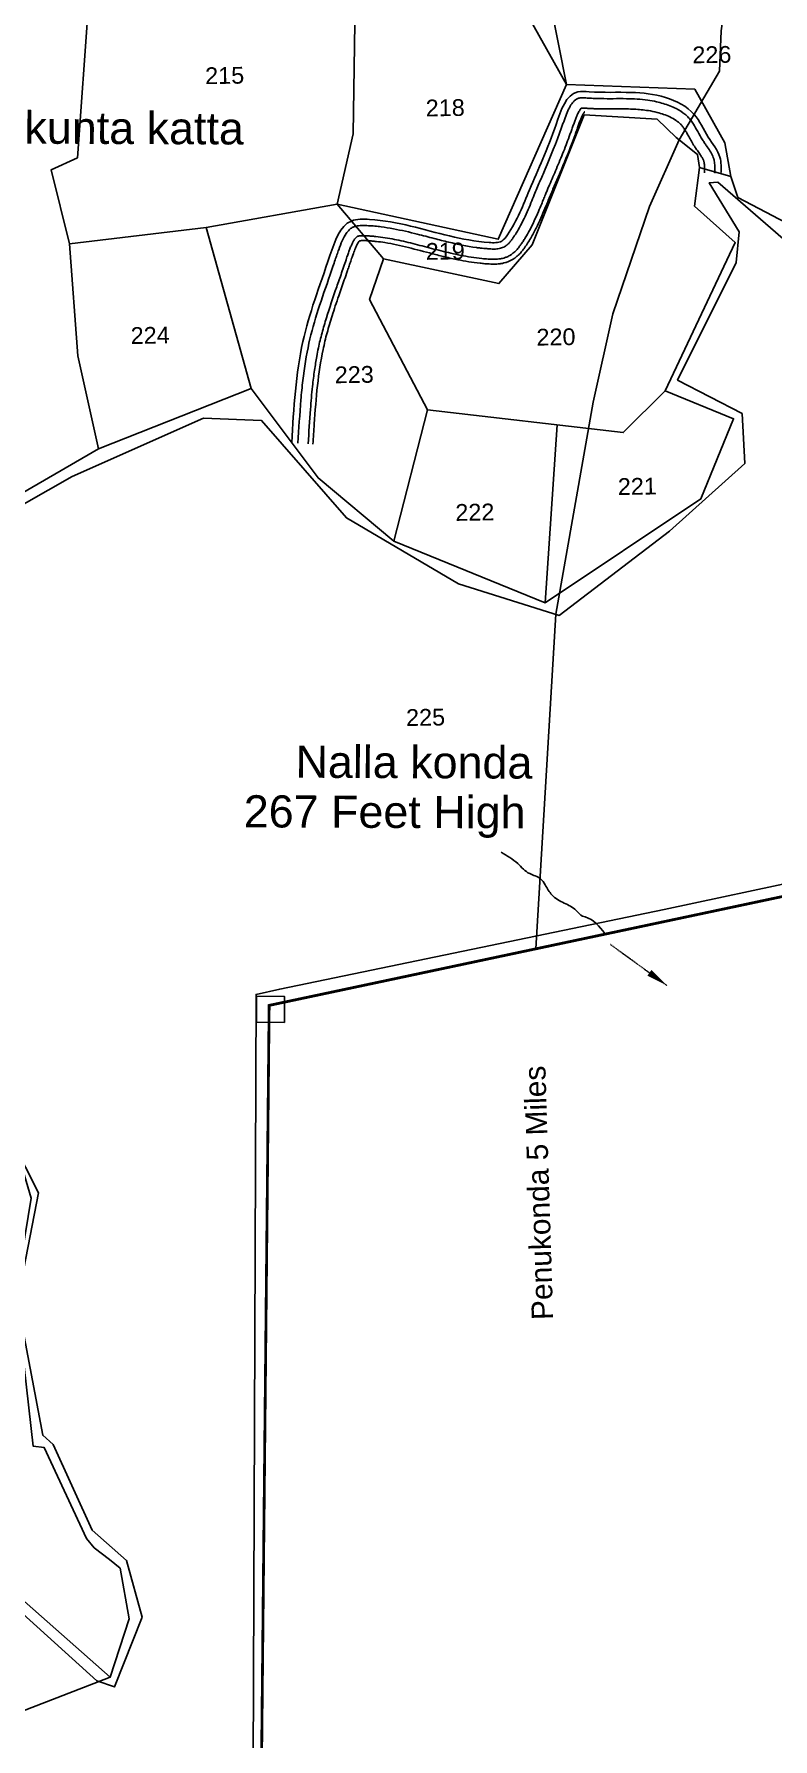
# Model space of a CAD drawing. Header units: feet. Extents: x 779776 to 786536, y 1561470 to 1570118.
# Drawn here: x 781960 to 782651, y 1563235 to 1564830 of the extents above; entities that cross this region are included whole.
import ezdxf
from ezdxf.enums import TextEntityAlignment as Align

# ---------------------------------------------------------------- set-up
doc = ezdxf.new("R2010")
doc.units = ezdxf.units.FT
doc.header["$MEASUREMENT"] = 0
doc.linetypes.add('ACAD_ISO02W100', pattern=[15, 12, -3])
doc.linetypes.add('HIDDEN2', pattern=[0.1875, 0.125, -0.0625])
for name, color, linetype in [('Hills', 23, 'Continuous'), ('PLOT', 7, 'Continuous'), ('PLOT NO', 7, 'Continuous'), ('ROADS', 6, 'Continuous'), ('STREAM', 4, 'Continuous'), ('TANKS-STREAM', 4, 'Continuous'), ('TEXT', 7, 'Continuous'), ('VILLAGE STONES', 240, 'Continuous')]:
    doc.layers.add(name, color=color, linetype=linetype)
doc.layers.add('VILLAGE BOUNDRY', color=5, linetype='HIDDEN2', lineweight=100)
doc.styles.get("Standard").update_dxf_attribs({"font": 'arial.ttf'})
doc.linetypes.add('DOTS', pattern='A,1e-06,-3,["●",Standard,S=3,R=0,X=-1.25,Y=-1.25],-3', length=6.000001)
doc.linetypes.add('TRACKS', pattern='A,0.15,[130,ltypeshp.shx,S=0.25,R=0,X=0,Y=0],0.15', length=0.3)
doc.dimstyles.get("Standard").update_dxf_attribs({"dimtxt": 0.18, "dimasz": 20, "dimexe": 0.18, "dimexo": 0.0625, "dimgap": 0.09, "dimtad": 0, "dimtih": 1, "dimtoh": 1, "dimdec": 4, "dimzin": 0, "dimdsep": 46, "dimtxsty": 'Standard', "dimcen": 0.09, "dimadec": 0, "dimazin": 0, "dimtfac": 1, "dimtdec": 4, "dimtofl": 0, "dimtmove": 0, "dimatfit": 3, "dimfxl": 1, "dimtolj": 1, "dimtzin": 0, "dimarcsym": 0})

msp = doc.modelspace()

# ---------------------------------------------------------------- linework, layer by layer
at = {"layer": 'Hills'}
for points in [[(782789.7, 1564526.3), (782599.5, 1564691), (782591.4, 1564690.6), (782619.2, 1564644.6), (782616.4, 1564615.9), (782561.7, 1564506), (782622.1, 1564474.7), (782624.5, 1564428.1)], [(781606.4, 1564276.6), (781799.6, 1564304.6), (781995.4, 1564416), (782118.2, 1564470.4), (782172.6, 1564468.2), (782251.9, 1564377.2), (782356.9, 1564315.6), (782451.1, 1564286), (782554.3, 1564364.7), (782624.5, 1564428.1)], [(781813, 1562994), (781852.4, 1562988.7), (781869.6, 1562906), (781961.6, 1562845.8), (782035.8, 1562866.1), (782055.1, 1562884.6), (782093.7, 1562984.9), (782089.1, 1563036.3), (782105, 1563031.7), (782159.2, 1563027.5), (782164.2, 1563051.6), (782167.5, 1563931.6), (782189.6, 1563936.5), (782549.2, 1564011.1), (783086.6, 1564125.6)], [(781869.9, 1563424), (782018.6, 1563289.8), (782035, 1563284), (782060.8, 1563349.1), (782046.3, 1563402.1), (782014.2, 1563430.5), (781977.6, 1563510.8), (781968, 1563519.4), (781944.4, 1563644.7), (781963.8, 1563746.1), (781926.7, 1563818.5)]]:
    msp.add_lwpolyline(points, dxfattribs=at)
at = {"layer": 'PLOT'}
for points in [[(782404.8, 1565181.5), (782459.9, 1565192), (782495.9, 1565171.6), (782527.2, 1565106.8), (782518.5, 1565035.2), (782473.9, 1565004), (782475, 1564970.4), (782454.3, 1564926.5), (782460.1, 1564897.4), (782442.8, 1564857.9), (782457.9, 1564782.6)], [(782243.3, 1564670.6), (782258.3, 1564736.2), (782260.8, 1564901.9), (782120.9, 1564984), (782055.7, 1564977.5)], [(782260.8, 1564901.9), (782390.3, 1564903.5), (782457.9, 1564782.6), (782394, 1564637.8), (782243.3, 1564670.6)], [(781990.3, 1564862.3), (782010.6, 1564857.3), (782000.3, 1564713.9), (781975.7, 1564702.6), (781993, 1564633.5), (782000.8, 1564528.8), (782020.2, 1564441.7)], [(782611.6, 1564696.5), (782605.9, 1564728), (782577.8, 1564778.2), (782457.9, 1564782.6)], [(782286.6, 1564619.3), (782394.6, 1564596.3), (782425.7, 1564632.6), (782474.4, 1564754), (782542.8, 1564750), (782560.5, 1564732.9), (782580.5, 1564717.1), (782582.2, 1564704.9)], [(781794.1, 1564310.9), (782020.2, 1564441.7), (782162.8, 1564498.1), (782225.4, 1564414.6), (782296.4, 1564355.3), (782437.9, 1564297.9), (782583.5, 1564395), (782614.2, 1564469.9), (782550.2, 1564496.1), (782615.7, 1564634.6), (782577.7, 1564668.7), (782582.2, 1564704.9), (782611.6, 1564696.5), (782618.2, 1564676.9), (782682.9, 1564642.8), (782806.1, 1564530.8), (782862.1, 1564457.4), (783023.9, 1564401.1), (783033.7, 1564417.5), (783166.5, 1564349.5)], [(782120.9, 1564648.7), (782243.3, 1564670.6), (782286.6, 1564619.3), (782273.7, 1564581.5), (782327.7, 1564478.2), (782510.9, 1564456.9), (782550.2, 1564496.1)], [(782162.8, 1564498.1), (782120.9, 1564648.7), (781993, 1564633.5)], [(782327.7, 1564478.2), (782296.4, 1564355.3)], [(782449.1, 1564464.1), (782437.9, 1564297.9)], [(781903.7, 1563864.7), (781928.9, 1563782.3), (781945.7, 1563780.3), (781957, 1563740.9), (781945.7, 1563670.6), (781934.4, 1563654.4), (781937.3, 1563629.5), (781950.6, 1563583.7), (781959, 1563509), (781969.3, 1563507.8), (782008.9, 1563422.7), (782016, 1563414.2), (782030.4, 1563403), (782040.3, 1563395), (782048.7, 1563347.8), (782031, 1563293), (781843.8, 1563220.9), (781835.6, 1563087.2), (781840.4, 1563021), (781842.1, 1562988.4), (781735.8, 1562998.4), (781613, 1563198), (781586.9, 1563160.6)], [(781848.6, 1563454.1), (782031, 1563293)]]:
    msp.add_lwpolyline(points, dxfattribs=at)
at = {"layer": 'ROADS', "color": 6, "linetype": 'DOTS', "ltscale": 3}
msp.add_lwpolyline([(782429.3, 1563974.2), (782447.9, 1564287.2), (782482.8, 1564485.4), (782501.3, 1564567.9), (782535.5, 1564668.4), (782563.2, 1564730.7), (782600.9, 1564795), (782602.5, 1564832.5), (782614.9, 1564923.4), (782618.1, 1564964.5), (782653.3, 1565067.4), (782631.9, 1565169.9), (782696.3, 1565243.6), (782740.9, 1565307.8), (782839, 1565501.1), (782864.3, 1565586.2), (782916.4, 1565672.5), (782948.8, 1565730.6), (782969.9, 1565754), (782992.7, 1565773.9), (783020.4, 1565797.9)], dxfattribs=at)
at = {"layer": 'ROADS', "color": 28, "linetype": 'TRACKS', "ltscale": 40}
msp.add_spline([(782610.5, 1568521.8), (782475.6, 1568300.3), (782367.2, 1568122.7), (782295.6, 1568009.9), (782164.4, 1567783.6), (782048.1, 1567599.1), (781998.6, 1567519.5), (781910.4, 1567398.3), (781799.9, 1567229.8), (781695.7, 1567060.7), (781591, 1566882.2), (781547.5, 1566801.1), (781488.5, 1566680), (781439.8, 1566536.9), (781387.8, 1566367.4), (781324.9, 1566151.4), (781281, 1565978.5), (781240.7, 1565765.6), (781224, 1565693.6), (781183.4, 1565568.3), (781153.4, 1565434.3), (781133.2, 1565365), (781115.6, 1565241.8), (781098.7, 1565125.5), (781081, 1565034.1), (781044.4, 1564865.4), (781024.7, 1564767.4), (780994.3, 1564611.7), (780964.7, 1564436), (780957.4, 1564364.9), (780950.8, 1564193.5), (780949, 1564074.5), (780953.8, 1564011.7), (780993.6, 1563842.4), (781018.3, 1563755.9), (781069.8, 1563586.8), (781106.7, 1563475.2), (781126.2, 1563425.8), (781144, 1563365.8), (781150.5, 1563312.7), (781159.9, 1563221.5), (781164.9, 1563142.7), (781175.5, 1563010.8), (781183.6, 1562882.3), (781191.4, 1562778), (781196.6, 1562745.1)], degree=3, dxfattribs=at)
at = {"layer": 'STREAM'}
msp.add_spline([(782396.7, 1564064.6), (782412.2, 1564053.9), (782423.4, 1564044.5), (782433.5, 1564039.7), (782437.9, 1564034), (782444.2, 1564024.6), (782455.8, 1564016.9), (782466.7, 1564010.3), (782472.9, 1564004.7), (782475.4, 1564004), (782493.7, 1563988.5)], degree=3, dxfattribs=at)
at = {"layer": 'TANKS-STREAM', "color": 4}
msp.add_spline([(782200.8, 1564447.4), (782211.2, 1564542), (782236.6, 1564622.5), (782256.6, 1564654.8), (782273.6, 1564656.3), (782348.5, 1564640.8), (782385.6, 1564634.7), (782397.2, 1564636.1), (782402.5, 1564641.8), (782423.2, 1564683.9), (782448.1, 1564745.2), (782468.3, 1564775.5), (782478.9, 1564775.6), (782518.4, 1564775), (782550.3, 1564770.3), (782577.2, 1564754.5), (782590.4, 1564733.3), (782601.3, 1564714.4), (782602.3, 1564699.1)], degree=3, dxfattribs=at)
for points, knots in [([(782206.6, 1564447.1), (782207.5, 1564460.7), (782208.3, 1564474.2), (782209.9, 1564493.6), (782210.5, 1564499.7), (782212.6, 1564517.6), (782214.5, 1564529.3), (782219.3, 1564551.1), (782222.2, 1564561.4), (782229, 1564582.4), (782232.8, 1564593.1), (782237.6, 1564607.2), (782238.5, 1564609.7), (782240.1, 1564614.4), (782240.8, 1564616.4), (782242, 1564620.1), (782242.6, 1564621.7), (782243.6, 1564624.8), (782244.2, 1564626.4), (782245.8, 1564630.9), (782246.9, 1564633.7), (782249.2, 1564638.9), (782250.5, 1564641.3), (782252.7, 1564644.4), (782253.6, 1564645.5), (782255.4, 1564647.3), (782256.4, 1564648.1), (782257.8, 1564648.8), (782258.1, 1564649), (782258.8, 1564649.3), (782259.2, 1564649.5), (782259.9, 1564649.7), (782260.3, 1564649.8), (782261.4, 1564650.1), (782262.3, 1564650.3), (782265.1, 1564650.6), (782267.3, 1564650.7), (782270.6, 1564650.6), (782271.7, 1564650.5), (782273.7, 1564650.4), (782274.7, 1564650.3), (782276.6, 1564650.2), (782277.6, 1564650.1), (782280.6, 1564649.8), (782282.5, 1564649.6), (782288.3, 1564648.8), (782292.1, 1564648.2), (782303.5, 1564646.1), (782310.9, 1564644.4), (782323.5, 1564641.2), (782328.7, 1564639.8), (782338.5, 1564637.3), (782343.1, 1564636.1), (782356, 1564633), (782364.5, 1564631.2), (782374.8, 1564629.8), (782376.1, 1564629.7), (782379.3, 1564629.3), (782381.4, 1564629.1), (782384, 1564628.9), (782384.6, 1564628.8), (782385.9, 1564628.7), (782386.5, 1564628.7), (782388.5, 1564628.6), (782389.9, 1564628.5), (782392.9, 1564628.7), (782394.5, 1564628.9), (782396.7, 1564629.5), (782397.4, 1564629.7), (782398.8, 1564630.2), (782399.5, 1564630.6), (782401.1, 1564631.5), (782402, 1564632.2), (782403.5, 1564633.5), (782404.1, 1564634.2), (782405.3, 1564635.6), (782405.9, 1564636.3), (782406.7, 1564637.4), (782407, 1564637.8), (782407.5, 1564638.6), (782407.7, 1564638.9), (782408.2, 1564639.6), (782408.4, 1564639.9), (782409.1, 1564640.9), (782409.6, 1564641.6), (782410.9, 1564643.7), (782411.7, 1564645.1), (782414.2, 1564649.3), (782415.7, 1564652.1), (782419.9, 1564660.5), (782422.3, 1564666.2), (782425.6, 1564674.2), (782426.7, 1564676.7), (782428.5, 1564681.2), (782429.3, 1564683.3), (782431, 1564687.3), (782431.9, 1564689.3), (782434.4, 1564695.2), (782436.1, 1564699.2), (782442.9, 1564715.2), (782448.1, 1564727.7), (782453.7, 1564743.5), (782454.1, 1564744.7), (782455, 1564747.1), (782455.4, 1564748.3), (782456.7, 1564751.8), (782457.5, 1564754.1), (782459.3, 1564758.3), (782460.3, 1564760.3), (782462.2, 1564763.8), (782463.3, 1564765.2), (782465, 1564767.1), (782465.7, 1564767.7), (782467, 1564768.7), (782467.6, 1564769.1), (782468.6, 1564769.5), (782469, 1564769.6), (782469.5, 1564769.7), (782469.7, 1564769.8), (782470.1, 1564769.8), (782470.4, 1564769.9), (782471.1, 1564770), (782471.7, 1564770), (782473.4, 1564770), (782474.7, 1564770), (782476.7, 1564769.8), (782477.4, 1564769.8), (782478.7, 1564769.7), (782479.2, 1564769.7), (782480.2, 1564769.6), (782480.7, 1564769.6), (782482.2, 1564769.5), (782483.2, 1564769.5), (782486.1, 1564769.3), (782488.1, 1564769.3), (782493.9, 1564769.2), (782497.6, 1564769.2), (782505.6, 1564769.2), (782509.8, 1564769.3), (782517.2, 1564769.1), (782520.6, 1564769), (782527.3, 1564768.6), (782530.6, 1564768.3), (782536.6, 1564767.4), (782539.4, 1564766.9), (782544.2, 1564765.8), (782546.3, 1564765.3), (782552.5, 1564763.4), (782556.6, 1564761.8), (782563.4, 1564758.4), (782566.1, 1564756.6), (782569.6, 1564753.8), (782570.5, 1564753), (782572.3, 1564751.1), (782573.2, 1564750.1), (782574.9, 1564747.9), (782575.7, 1564746.7), (782577.9, 1564743.3), (782579.2, 1564740.9), (782582, 1564735.9), (782583.4, 1564733.3), (782585.4, 1564730.1), (782585.8, 1564729.5), (782586.5, 1564728.5), (782586.9, 1564727.9), (782587.9, 1564726.3), (782588.7, 1564725.3), (782590.6, 1564722.5), (782591.8, 1564720.8), (782593.8, 1564717.4), (782594.6, 1564715.8), (782595.3, 1564713.9), (782595.5, 1564713.5), (782595.7, 1564712.7), (782595.8, 1564712.4), (782595.9, 1564711.7), (782596, 1564711.4), (782596.2, 1564710.3), (782596.3, 1564709.5), (782596.5, 1564707), (782596.6, 1564705), (782596.5, 1564701.8), (782596.5, 1564700.6), (782596.4, 1564699.4)], [0, 0, 0, 0, 30.550067, 30.550067, 44.593069, 44.593069, 72.679074, 72.679074, 99.168172, 99.168172, 125.657271, 125.657271, 131.477139, 131.477139, 135.992124, 135.992124, 139.429359, 139.429359, 142.866594, 142.866594, 149.46463, 149.46463, 156.062666, 156.062666, 160.346574, 160.346574, 164.630483, 164.630483, 166.221408, 166.221408, 167.54385, 167.54385, 168.866292, 168.866292, 171.511176, 171.511176, 176.930668, 176.930668, 179.307885, 179.307885, 181.545876, 181.545876, 183.783868, 183.783868, 188.259851, 188.259851, 197.211816, 197.211816, 215.115747, 215.115747, 227.731485, 227.731485, 238.750296, 238.750296, 258.72935, 258.72935, 261.545117, 261.545117, 265.850621, 265.850621, 267.158243, 267.158243, 268.465866, 268.465866, 271.116714, 271.116714, 273.767561, 273.767561, 274.858662, 274.858662, 276.029071, 276.029071, 277.639073, 277.639073, 279.249075, 279.249075, 280.859077, 280.859077, 281.866308, 281.866308, 282.730374, 282.730374, 283.594441, 283.594441, 285.322574, 285.322574, 288.77884, 288.77884, 295.691373, 295.691373, 309.516438, 309.516438, 315.855457, 315.855457, 321.11505, 321.11505, 326.374643, 326.374643, 336.893829, 336.893829, 367.979435, 367.979435, 370.499381, 370.499381, 373.019327, 373.019327, 378.059218, 378.059218, 383.099109, 383.099109, 388.139, 388.139, 391.404506, 391.404506, 394.670011, 394.670011, 396.177878, 396.177878, 397.065177, 397.065177, 397.952475, 397.952475, 399.727071, 399.727071, 402.820489, 402.820489, 404.429322, 404.429322, 405.507764, 405.507764, 406.586206, 406.586206, 408.74309, 408.74309, 413.056857, 413.056857, 421.684392, 421.684392, 431.499299, 431.499299, 439.511863, 439.511863, 447.524427, 447.524427, 454.252922, 454.252922, 459.469624, 459.469624, 469.903029, 469.903029, 478.245176, 478.245176, 481.648294, 481.648294, 485.424869, 485.424869, 489.201445, 489.201445, 495.70289, 495.70289, 502.204335, 502.204335, 503.580661, 503.580661, 504.956987, 504.956987, 507.709639, 507.709639, 512.732291, 512.732291, 517.754942, 517.754942, 519.108506, 519.108506, 520.195703, 520.195703, 521.2829, 521.2829, 523.457294, 523.457294, 528.34504, 528.34504, 531.087191, 531.087191, 531.087191, 531.087191]), ([(782216.2, 1564446.5), (782216.9, 1564457.4), (782217.5, 1564468.1), (782218.9, 1564486), (782219.5, 1564493.1), (782220.8, 1564505.3), (782221.4, 1564510.4), (782222.8, 1564519.7), (782223.5, 1564524), (782224.7, 1564530.9), (782225.2, 1564533.5), (782226.3, 1564538.5), (782226.8, 1564540.8), (782227.9, 1564545.5), (782228.5, 1564547.8), (782230.4, 1564554.8), (782231.8, 1564559.5), (782236.1, 1564573.5), (782239.4, 1564583), (782243.6, 1564595.3), (782244.4, 1564597.5), (782246.7, 1564604.1), (782248.3, 1564608.7), (782250.7, 1564615.6), (782251.4, 1564617.9), (782252.4, 1564620.9), (782252.6, 1564621.6), (782253.1, 1564622.9), (782253.3, 1564623.6), (782254, 1564625.5), (782254.5, 1564626.8), (782255.4, 1564629.2), (782255.8, 1564630.3), (782256.8, 1564632.4), (782257.2, 1564633.4), (782258.1, 1564635.2), (782258.6, 1564636), (782259.4, 1564637.4), (782259.8, 1564638), (782260.4, 1564638.8), (782260.7, 1564639), (782261.2, 1564639.6), (782261.5, 1564639.9), (782262, 1564640.2), (782262.1, 1564640.3), (782262.3, 1564640.4), (782262.4, 1564640.4), (782262.4, 1564640.5), (782262.5, 1564640.5), (782262.7, 1564640.6), (782262.9, 1564640.6), (782263.6, 1564640.8), (782264, 1564640.8), (782264.9, 1564640.9), (782265.5, 1564641), (782266.9, 1564641.1), (782267.8, 1564641.1), (782269.6, 1564641), (782270.6, 1564641), (782272.2, 1564640.9), (782272.7, 1564640.9), (782273.9, 1564640.8), (782274.4, 1564640.7), (782276.5, 1564640.6), (782277.9, 1564640.4), (782282.3, 1564640), (782285.2, 1564639.6), (782293.9, 1564638.2), (782299.7, 1564637.1), (782311.2, 1564634.5), (782317, 1564633), (782328.6, 1564629.9), (782334.5, 1564628.4), (782346.6, 1564625.4), (782352.7, 1564623.9), (782365.3, 1564621.5), (782371.9, 1564620.4), (782379.7, 1564619.6), (782380.7, 1564619.5), (782382.5, 1564619.4), (782383.5, 1564619.3), (782385.3, 1564619.2), (782386.1, 1564619.1), (782388, 1564619), (782389, 1564619), (782390.8, 1564619), (782391.5, 1564619), (782392.9, 1564619.1), (782393.7, 1564619.2), (782395.6, 1564619.4), (782396.7, 1564619.6), (782398.7, 1564620.1), (782399.5, 1564620.3), (782401.4, 1564620.9), (782402.3, 1564621.3), (782403.8, 1564622), (782404.3, 1564622.3), (782405.2, 1564622.8), (782405.5, 1564623), (782406.2, 1564623.5), (782406.5, 1564623.7), (782407.5, 1564624.4), (782408.1, 1564624.8), (782409.2, 1564625.8), (782409.8, 1564626.3), (782410.8, 1564627.3), (782411.2, 1564627.8), (782412.1, 1564628.8), (782412.6, 1564629.3), (782413.3, 1564630.3), (782413.7, 1564630.8), (782414.3, 1564631.7), (782414.6, 1564632.1), (782415.1, 1564632.7), (782415.3, 1564633), (782415.7, 1564633.5), (782415.8, 1564633.8), (782416.4, 1564634.6), (782416.8, 1564635.2), (782417.9, 1564636.9), (782418.6, 1564638), (782420.7, 1564641.4), (782422, 1564643.7), (782426.4, 1564651.9), (782429.1, 1564657.8), (782432.6, 1564666.1), (782433.6, 1564668.5), (782435.2, 1564672.3), (782435.7, 1564673.6), (782436.9, 1564676.4), (782437.5, 1564678), (782438.7, 1564680.7), (782439.2, 1564682), (782440.2, 1564684.4), (782440.7, 1564685.7), (782442.3, 1564689.4), (782443.3, 1564691.8), (782446.5, 1564699.3), (782448.7, 1564704.3), (782453.1, 1564714.9), (782455.3, 1564720.3), (782458.4, 1564728.6), (782459.4, 1564731.1), (782460.8, 1564735), (782461.3, 1564736.3), (782462.2, 1564738.9), (782462.7, 1564740.2), (782463.6, 1564742.8), (782464.1, 1564744.1), (782465, 1564746.6), (782465.4, 1564747.8), (782466.3, 1564750.1), (782466.7, 1564751.2), (782467.6, 1564753.4), (782468.1, 1564754.4), (782468.9, 1564756), (782469.2, 1564756.7), (782469.8, 1564757.7), (782470.1, 1564758.1), (782470.6, 1564758.9), (782470.8, 1564759.2), (782471.3, 1564759.8), (782471.5, 1564760), (782471.7, 1564760.3), (782471.8, 1564760.3), (782471.8, 1564760.4)], [0, 0, 0, 0, 24.401434, 24.401434, 41.145603, 41.145603, 53.309182, 53.309182, 63.938391, 63.938391, 70.720118, 70.720118, 76.81083, 76.81083, 82.901543, 82.901543, 95.082967, 95.082967, 119.135872, 119.135872, 124.261058, 124.261058, 134.511431, 134.511431, 139.428781, 139.428781, 140.936955, 140.936955, 142.445129, 142.445129, 145.461477, 145.461477, 148.477825, 148.477825, 151.49085, 151.49085, 154.503875, 154.503875, 157.431389, 157.431389, 159.325387, 159.325387, 162.470649, 162.470649, 165.615912, 165.615912, 166.607616, 166.607616, 167.406884, 167.406884, 169.50934, 169.50934, 171.611796, 171.611796, 173.714252, 173.714252, 176.374386, 176.374386, 178.897905, 178.897905, 180.260621, 180.260621, 181.623337, 181.623337, 185.174431, 185.174431, 192.276619, 192.276619, 206.480996, 206.480996, 220.685372, 220.685372, 234.889749, 234.889749, 249.094125, 249.094125, 263.298502, 263.298502, 265.168761, 265.168761, 267.119812, 267.119812, 268.690989, 268.690989, 270.262167, 270.262167, 271.249606, 271.249606, 272.237045, 272.237045, 273.50565, 273.50565, 274.460113, 274.460113, 275.414576, 275.414576, 275.94851, 275.94851, 276.314608, 276.314608, 276.680706, 276.680706, 277.412902, 277.412902, 278.22358, 278.22358, 279.034258, 279.034258, 279.924227, 279.924227, 280.814197, 280.814197, 281.670708, 281.670708, 282.292303, 282.292303, 282.913897, 282.913897, 284.218942, 284.218942, 286.829032, 286.829032, 292.049212, 292.049212, 305.904793, 305.904793, 311.924044, 311.924044, 315.256699, 315.256699, 319.285135, 319.285135, 322.556059, 322.556059, 325.826983, 325.826983, 332.368832, 332.368832, 345.45253, 345.45253, 358.536227, 358.536227, 364.188417, 364.188417, 366.904803, 366.904803, 369.65515, 369.65515, 372.405497, 372.405497, 375.155845, 375.155845, 377.906192, 377.906192, 380.848118, 380.848118, 383.039808, 383.039808, 384.923941, 384.923941, 386.808073, 386.808073, 388.945198, 388.945198, 390.043658, 390.043658, 390.043658, 390.043658]), ([(782264.3, 1564636.3), (782264.5, 1564636.3), (782264.7, 1564636.3), (782265, 1564636.4), (782265.2, 1564636.4), (782265.5, 1564636.4), (782265.7, 1564636.4), (782266.3, 1564636.5), (782266.7, 1564636.5), (782267.7, 1564636.5), (782268.2, 1564636.5), (782269.3, 1564636.5), (782269.9, 1564636.5), (782271.1, 1564636.4), (782271.7, 1564636.4), (782273, 1564636.3), (782273.6, 1564636.2), (782274.8, 1564636.2), (782275.4, 1564636.1), (782277.3, 1564635.9), (782278.7, 1564635.8), (782282.6, 1564635.4), (782285.3, 1564635), (782295.2, 1564633.4), (782302.5, 1564631.8), (782317.3, 1564628.2), (782324.8, 1564626.2), (782336.4, 1564623.2), (782340.3, 1564622.2), (782348.2, 1564620.3), (782352.2, 1564619.4), (782362.9, 1564617.3), (782369.7, 1564616.1), (782378.4, 1564615.2), (782379.9, 1564615), (782382.3, 1564614.8), (782383.2, 1564614.8), (782385, 1564614.6), (782386, 1564614.6), (782388.2, 1564614.5), (782389.4, 1564614.4), (782391.4, 1564614.5), (782392.1, 1564614.5), (782393.5, 1564614.6), (782394.2, 1564614.7), (782396, 1564614.9), (782397, 1564615), (782398.9, 1564615.4), (782399.8, 1564615.7), (782401.7, 1564616.2), (782402.6, 1564616.5), (782404.4, 1564617.3), (782405.2, 1564617.6), (782406.4, 1564618.3), (782406.9, 1564618.6), (782407.9, 1564619.1), (782408.3, 1564619.4), (782409.2, 1564620), (782409.6, 1564620.3), (782410.8, 1564621.2), (782411.5, 1564621.8), (782412.9, 1564623), (782413.5, 1564623.6), (782414.5, 1564624.6), (782414.9, 1564625.1), (782415.7, 1564626), (782416.1, 1564626.4), (782416.8, 1564627.4), (782417.2, 1564627.9), (782418, 1564628.9), (782418.3, 1564629.4), (782418.8, 1564630.1), (782419, 1564630.4), (782419.5, 1564631), (782419.7, 1564631.3), (782420.4, 1564632.4), (782420.9, 1564633.2), (782422.5, 1564635.6), (782423.4, 1564637.2), (782426.2, 1564641.9), (782427.9, 1564645.1), (782431.1, 1564651.4), (782432.5, 1564654.5), (782436.6, 1564663.6), (782438.9, 1564669.4), (782441.9, 1564676.7), (782442.7, 1564678.6), (782444.2, 1564682.3), (782445, 1564684.1), (782446.6, 1564687.9), (782447.4, 1564689.7), (782449.8, 1564695.4), (782451.4, 1564699.2), (782456.8, 1564711.9), (782460.7, 1564721.3), (782465, 1564733.1), (782465.4, 1564734.3), (782466.4, 1564736.9), (782466.9, 1564738.3), (782467.9, 1564741.1), (782468.3, 1564742.5), (782469.3, 1564745.1), (782469.7, 1564746.4), (782470.6, 1564748.8), (782471.1, 1564749.9), (782472, 1564752), (782472.4, 1564752.9), (782473.1, 1564754.2), (782473.3, 1564754.7), (782473.8, 1564755.5), (782474.1, 1564755.9), (782474.4, 1564756.5), (782474.6, 1564756.6), (782474.8, 1564756.9), (782474.8, 1564757), (782474.9, 1564757), (782474.9, 1564757), (782474.9, 1564757)], [169.949622, 169.949622, 169.949622, 169.949622, 171.369522, 171.369522, 172.223741, 172.223741, 173.077959, 173.077959, 174.786397, 174.786397, 176.494835, 176.494835, 178.203272, 178.203272, 179.720884, 179.720884, 181.238496, 181.238496, 182.756107, 182.756107, 186.059346, 186.059346, 192.665824, 192.665824, 211.04839, 211.04839, 229.430956, 229.430956, 238.592881, 238.592881, 247.754806, 247.754806, 262.326392, 262.326392, 265.299615, 265.299615, 267.085859, 267.085859, 268.812016, 268.812016, 270.538172, 270.538172, 271.376387, 271.376387, 272.214601, 272.214601, 273.260467, 273.260467, 274.099458, 274.099458, 274.938449, 274.938449, 275.630589, 275.630589, 276.03809, 276.03809, 276.44559, 276.44559, 276.85309, 276.85309, 277.66809, 277.66809, 278.483091, 278.483091, 279.166949, 279.166949, 279.850807, 279.850807, 280.748675, 280.748675, 281.646544, 281.646544, 282.318393, 282.318393, 282.990242, 282.990242, 284.765694, 284.765694, 288.316598, 288.316598, 295.418407, 295.418407, 302.520215, 302.520215, 316.723832, 316.723832, 321.667091, 321.667091, 326.61035, 326.61035, 331.553609, 331.553609, 341.440126, 341.440126, 363.972137, 363.972137, 366.554837, 366.554837, 369.468764, 369.468764, 372.382692, 372.382692, 375.296619, 375.296619, 378.325787, 378.325787, 381.354955, 381.354955, 383.131913, 383.131913, 385.418153, 385.418153, 387.020644, 387.020644, 388.623135, 388.623135, 389.036944, 389.036944, 389.036944, 389.036944]), ([(782471.8, 1564760.4), (782472, 1564760.4), (782472.3, 1564760.4), (782472.9, 1564760.4), (782473.2, 1564760.4), (782474.2, 1564760.4), (782474.7, 1564760.4), (782475.8, 1564760.3), (782476.3, 1564760.3), (782477.4, 1564760.2), (782478, 1564760.1), (782479.1, 1564760.1), (782479.7, 1564760), (782480.8, 1564760), (782481.4, 1564759.9), (782483.1, 1564759.9), (782484.2, 1564759.8), (782487.6, 1564759.7), (782489.8, 1564759.7), (782497.2, 1564759.6), (782502.2, 1564759.7), (782511.9, 1564759.7), (782516.5, 1564759.6), (782525.6, 1564759.1), (782530.1, 1564758.7), (782537.2, 1564757.6), (782539.9, 1564757), (782544.6, 1564755.8), (782546.7, 1564755.2), (782550.7, 1564753.8), (782552.7, 1564753), (782556.6, 1564751.1), (782558.6, 1564750), (782561.4, 1564748.1), (782562.4, 1564747.3), (782563.7, 1564746.2), (782564.1, 1564745.8), (782564.9, 1564745.1), (782565.2, 1564744.7), (782565.8, 1564744), (782566.1, 1564743.6), (782566.7, 1564742.8), (782567.1, 1564742.4), (782567.7, 1564741.5), (782568, 1564741), (782568.9, 1564739.7), (782569.4, 1564738.8), (782570.5, 1564736.9), (782571.1, 1564735.8), (782572.4, 1564733.4), (782573.2, 1564732), (782574.9, 1564729), (782575.8, 1564727.4), (782577, 1564725.4), (782577.3, 1564725.1), (782577.7, 1564724.4), (782578, 1564724), (782578.4, 1564723.3), (782578.7, 1564722.9), (782579.4, 1564721.9), (782579.8, 1564721.3), (782581.1, 1564719.4), (782582, 1564718.2), (782583.5, 1564716), (782584.1, 1564715), (782585.2, 1564713.2), (782585.6, 1564712.4), (782586, 1564711.5), (782586.1, 1564711.2), (782586.3, 1564710.8), (782586.3, 1564710.6), (782586.4, 1564710.3), (782586.5, 1564710.1), (782586.6, 1564709.7), (782586.6, 1564709.5), (782586.7, 1564708.9), (782586.8, 1564708.3), (782586.9, 1564707.1), (782586.9, 1564706.3), (782587, 1564704.8), (782587, 1564704.1), (782586.9, 1564702.2), (782586.9, 1564701), (782586.8, 1564699.7)], [398.512169, 398.512169, 398.512169, 398.512169, 399.864729, 399.864729, 401.217289, 401.217289, 402.764459, 402.764459, 403.943807, 403.943807, 405.123155, 405.123155, 406.302504, 406.302504, 407.481852, 407.481852, 409.840548, 409.840548, 414.557941, 414.557941, 426.101388, 426.101388, 437.644836, 437.644836, 449.188284, 449.188284, 456.585567, 456.585567, 462.429744, 462.429744, 468.27392, 468.27392, 475.173847, 475.173847, 479.415037, 479.415037, 481.521767, 481.521767, 483.443328, 483.443328, 485.364889, 485.364889, 487.172586, 487.172586, 488.980283, 488.980283, 491.914915, 491.914915, 494.849547, 494.849547, 498.443255, 498.443255, 502.036963, 502.036963, 502.847595, 502.847595, 503.658227, 503.658227, 504.468859, 504.468859, 506.090124, 506.090124, 509.476105, 509.476105, 512.862086, 512.862086, 516.248068, 516.248068, 517.594752, 517.594752, 518.818855, 518.818855, 520.042959, 520.042959, 521.267062, 521.267062, 523.681466, 523.681466, 526.09587, 526.09587, 528.201385, 528.201385, 531.087191, 531.087191, 531.087191, 531.087191]), ([(782220.7, 1564446.2), (782221.1, 1564452.5), (782221.5, 1564458.7), (782222.7, 1564477.1), (782223.6, 1564489.2), (782226.2, 1564512.6), (782227.9, 1564523.8), (782230.7, 1564537.2), (782231.3, 1564539.8), (782232.5, 1564545.1), (782233.2, 1564547.7), (782235.3, 1564555.5), (782236.9, 1564560.8), (782240.5, 1564572.2), (782242.6, 1564578.5), (782245.7, 1564587.3), (782246.5, 1564589.8), (782249.1, 1564597.2), (782250.9, 1564602.3), (782253.2, 1564609), (782253.7, 1564610.4), (782254.7, 1564613.3), (782255.2, 1564614.8), (782255.9, 1564617), (782256.2, 1564617.8), (782256.7, 1564619.4), (782257, 1564620.1), (782257.5, 1564621.6), (782257.7, 1564622.3), (782258.6, 1564624.9), (782259.3, 1564626.6), (782260.6, 1564629.8), (782261.2, 1564631.2), (782262.2, 1564633.1), (782262.5, 1564633.7), (782263.1, 1564634.7), (782263.4, 1564635.2), (782263.9, 1564635.8), (782264.1, 1564636.1), (782264.3, 1564636.2), (782264.3, 1564636.3), (782264.3, 1564636.3)], [0, 0, 0, 0, 14.030542, 14.030542, 42.091627, 42.091627, 70.152712, 70.152712, 77.105915, 77.105915, 84.059118, 84.059118, 97.965523, 97.965523, 113.738771, 113.738771, 119.622714, 119.622714, 131.390601, 131.390601, 134.469257, 134.469257, 137.607346, 137.607346, 139.355553, 139.355553, 141.010315, 141.010315, 142.665077, 142.665077, 147.147204, 147.147204, 151.62933, 151.62933, 154.290603, 154.290603, 156.951876, 156.951876, 159.613149, 159.613149, 159.930025, 159.930025, 159.930025, 159.930025])]:
    msp.add_open_spline(points, degree=3, knots=knots, dxfattribs=at)
at = {"layer": 'VILLAGE BOUNDRY', "color": 5, "lineweight": -2, "ltscale": 1000, "const_width": 2.61}
msp.add_lwpolyline([(783105.9, 1564117.7), (782179.7, 1563921.3), (782170.7, 1563023.5)], dxfattribs=at)
at = {"layer": 'VILLAGE BOUNDRY', "color": 5, "linetype": 'ACAD_ISO02W100', "lineweight": -2, "ltscale": 1000, "const_width": 2.61}
msp.add_lwpolyline([(783105.9, 1564117.7), (782179.7, 1563921.3), (782170.7, 1563023.5)], dxfattribs=at)
at = {"layer": 'VILLAGE STONES'}
msp.add_lwpolyline([(782168, 1563929.8), (782194, 1563929.7), (782193.9, 1563905.4), (782167.9, 1563905.5)], close=True, dxfattribs=at)

# ---------------------------------------------------------------- texts
at = {"layer": 'PLOT NO'}
for s, p in [('226', (782593.8, 1564810.4)), ('215', (782138.1, 1564790.9)), ('218', (782344.4, 1564760.7)), ('219', (782344.4, 1564626.6)), ('224', (782068.4, 1564547.9)), ('220', (782448, 1564546.4)), ('223', (782259.3, 1564511.2)), ('221', (782524.1, 1564406.7)), ('222', (782372.1, 1564382.5)), ('225', (782326, 1564190.7))]:
    msp.add_text(s, height=15.67, rotation=0.9203, dxfattribs=at).set_placement(p, align=Align.MIDDLE_CENTER)
at = {"layer": 'TEXT'}
for s, height, rotation, p in [('Manyala kunta katta', 30.037, 359.7832, (781780.5, 1564727.8)), ('Nalla konda ', 30.037, 359.7832, (782204.3, 1564134.2)), ('267 Feet High', 30.037, 359.7832, (782155.9, 1564087.8)), ('Penukonda 5 Miles', 20.025, 91.7786, (782445.4, 1563627.4))]:
    msp.add_text(s, height=height, rotation=rotation, dxfattribs=at).set_placement(p)

# ---------------------------------------------------------------- leaders
at = {"layer": 'VILLAGE BOUNDRY'}
msp.add_leader([(782551.6, 1563940), (782498.9, 1563978.3)], dimstyle='Standard', override={"dimgap": 0.09, "dimtad": 0}, dxfattribs=at)

doc.saveas('drawing.dxf')
